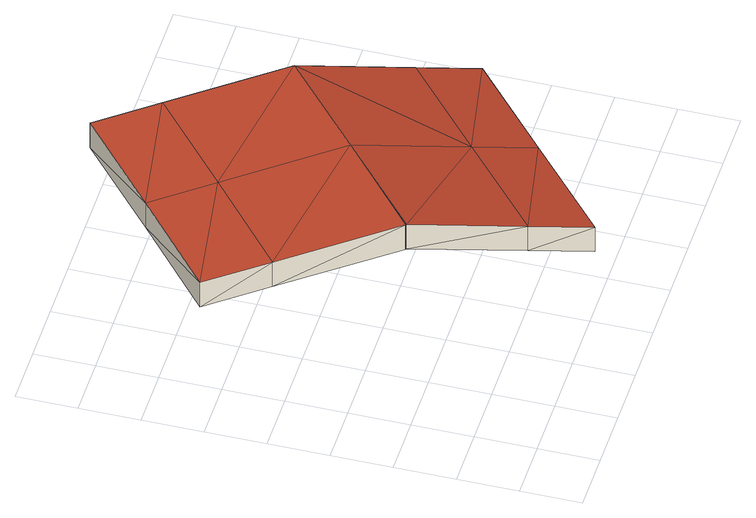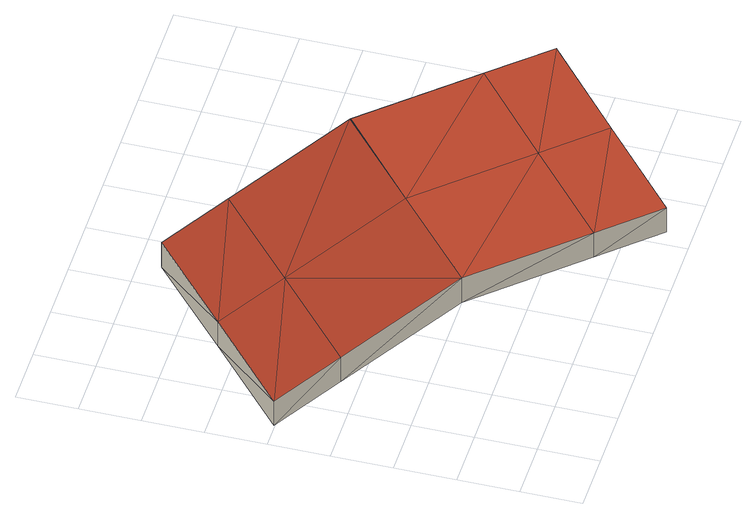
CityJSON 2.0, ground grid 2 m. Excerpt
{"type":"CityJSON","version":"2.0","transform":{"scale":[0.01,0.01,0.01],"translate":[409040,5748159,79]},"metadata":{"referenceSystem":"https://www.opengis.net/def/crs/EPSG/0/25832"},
"CityObjects":{
"building1":{"type":"Building","attributes":{"Geometrietyp2DReferenz":"2000","Gemeindeschluessel":"05515000","function":"53001_1800","roofType":"9999","measuredHeight":1},"geometry":[{"type":"Solid","lod":"2","boundaries":[[[[0,1,2]],[[1,3,2]],[[4,5,0]],[[5,1,0]],[[6,7,4]],[[7,5,4]],[[8,9,6]],[[9,7,6]],[[10,11,8]],[[11,9,8]],[[12,13,10]],[[13,11,10]],[[14,15,12]],[[15,13,12]],[[16,17,14]],[[17,15,14]],[[18,19,16]],[[19,17,16]],[[20,21,18]],[[21,19,18]],[[22,23,20]],[[23,21,20]],[[24,25,22]],[[25,23,22]],[[26,27,24]],[[27,25,24]],[[2,3,26]],[[3,27,26]],[[28,3,5]],[[5,3,1]],[[29,28,7]],[[7,28,5]],[[30,29,7]],[[30,7,9]],[[13,30,11]],[[11,30,9]],[[25,27,28]],[[28,27,3]],[[23,25,29]],[[29,25,28]],[[23,29,21]],[[19,21,29]],[[19,29,30]],[[19,30,17]],[[15,17,13]],[[13,17,30]],[[31,4,2]],[[4,0,2]],[[32,6,31]],[[6,4,31]],[[33,6,32]],[[33,8,6]],[[12,10,33]],[[10,8,33]],[[24,31,26]],[[31,2,26]],[[22,32,24]],[[32,31,24]],[[22,20,32]],[[18,32,20]],[[18,33,32]],[[18,16,33]],[[14,12,16]],[[12,33,16]]]],"semantics":{"surfaces":[{"type":"WallSurface"},{"type":"GroundSurface"},{"type":"RoofSurface"}],"values":[[0,0,0,0,0,0,0,0,0,0,0,0,0,0,0,0,0,0,0,0,0,0,0,0,0,0,0,0,1,1,1,1,1,1,1,1,1,1,1,1,1,1,1,1,1,1,2,2,2,2,2,2,2,2,2,2,2,2,2,2,2,2,2,2]]}}]}
},
"vertices":[
[649,1600,409],[649,1600,309],[345,1340,409],[345,1340,309],[808,1414,400],[808,1414,300],[1097,1076,383],[1097,1076,283],[1365,767,215],[1365,767,115],[1514,597,122],[1514,597,22],[1212,334,122],[1212,334,22],[911,71,122],[911,71,22],[762,242,215],[762,242,115],[492,552,383],[492,552,283],[491,553,383],[491,553,283],[489,555,383],[489,555,283],[199,895,400],[199,895,300],[41,1081,409],[41,1081,309],[504,1154,300],[794,814,283],[1064,505,115],[504,1154,400],[794,814,383],[1064,505,215]
]}
